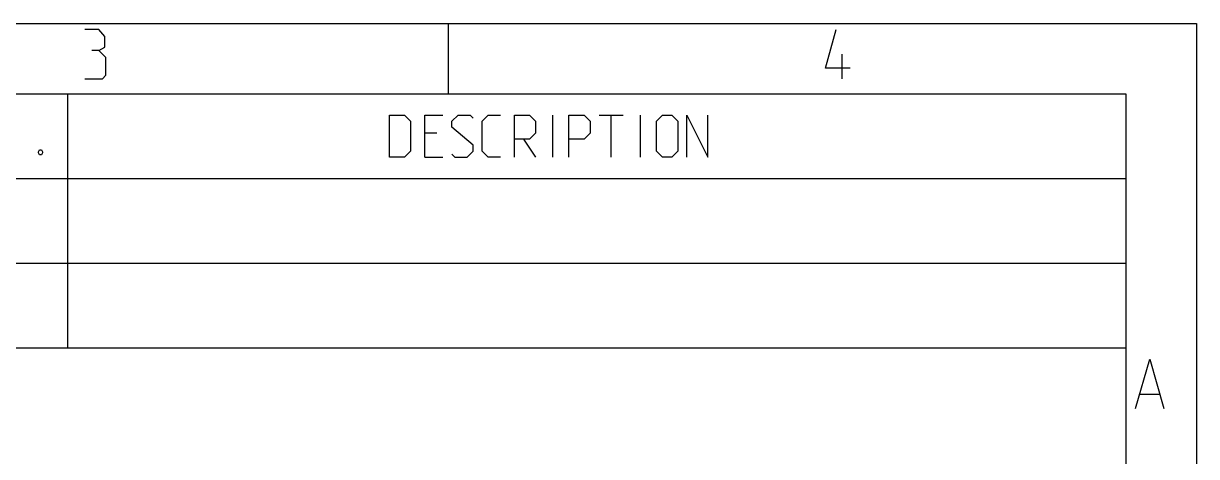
# Model space of a CAD drawing. Header units: millimetres. Extents: x 0 to 210, y 0 to 297.
# Drawn here: x 126.9 to 210, y 266.3 to 297 of the extents above; entities that cross this region are included whole.
import ezdxf

# ---------------------------------------------------------------- set-up
doc = ezdxf.new("R2010")
doc.units = ezdxf.units.MM
doc.header["$LTSCALE"] = 19.36
doc.layers.get('0').update_dxf_attribs({"linetype": 'CONTINUOUS'})

msp = doc.modelspace()

# ---------------------------------------------------------------- linework, layer by layer
at = {"color": 2}
for p, q in [((0, 297), (210, 297)), ((157, 292), (157, 297)), ((210, 297), (210, 0)), ((184.881, 293.073), (184.881, 294.823)), ((105, 292), (205, 292)), ((130, 292), (130, 274)), ((130, 292), (130, 274)), ((205, 292), (205, 274)), ((164.381, 287.502), (164.381, 290.502)), ((167.667, 290.502), (169.381, 290.502)), ((168.524, 287.502), (168.524, 290.502)), ((170.596, 287.502), (170.596, 290.502)), ((156.167, 289.216), (155.31, 289.216)), ((162.31, 288.787), (163.167, 287.502)), ((155.31, 287.502), (156.595, 287.502)), ((105, 286), (205, 286)), ((105, 280), (205, 280)), ((105, 280), (205, 280)), ((105, 274), (205, 274)), ((105, 274), (205, 274)), ((206.013, 270.695), (207.346, 270.695))]:
    msp.add_line(p, q, dxfattribs=at)
at = {"color": 7}
for p, q in [((25, 292), (205, 292)), ((205, 292), (205, 5)), ((105, 286), (205, 286))]:
    msp.add_line(p, q, dxfattribs=at)
at = {"color": 2}
for points in [[(132.215, 295.073), (132.631, 295.323), (132.631, 296.073), (132.215, 296.573), (131.215, 296.573)], [(185.465, 293.823), (183.715, 293.823), (184.465, 296.573)], [(131.215, 293.073), (132.465, 293.073), (132.715, 293.323), (132.715, 294.573), (132.215, 295.073), (131.715, 295.073)], [(152.81, 287.502), (152.81, 290.502), (153.881, 290.502), (154.31, 290.073), (154.31, 287.93), (153.881, 287.502), (152.81, 287.502)], [(155.31, 287.502), (155.31, 290.502), (156.595, 290.502)], [(157.238, 287.716), (157.453, 287.502), (158.31, 287.502), (158.738, 287.93), (158.738, 288.359), (157.238, 289.645), (157.238, 290.073), (157.667, 290.502), (158.524, 290.502), (158.738, 290.287)], [(160.667, 287.502), (159.81, 287.502), (159.381, 287.93), (159.381, 290.073), (159.81, 290.502), (160.667, 290.502)], [(161.667, 287.502), (161.667, 290.502), (162.738, 290.502), (163.167, 290.073), (163.167, 289.216), (162.738, 288.787), (161.667, 288.787)], [(165.524, 287.502), (165.524, 290.502), (166.596, 290.502), (167.024, 290.073), (167.024, 289.216), (166.596, 288.787), (165.524, 288.787)], [(171.738, 287.93), (171.738, 290.073), (172.167, 290.502), (172.81, 290.502), (173.238, 290.073), (173.238, 287.93), (172.81, 287.502), (172.167, 287.502), (171.738, 287.93)], [(173.881, 287.502), (173.881, 290.502), (175.381, 287.502), (175.381, 290.502)], [(128.153, 288.028), (128.225, 287.886), (128.225, 287.814), (128.153, 287.671), (128.01, 287.671), (127.939, 287.814), (127.939, 287.886), (128.01, 288.028), (128.153, 288.028)], [(205.679, 269.695), (206.679, 273.195), (207.679, 269.695)]]:
    msp.add_lwpolyline(points, dxfattribs=at)

doc.saveas('drawing.dxf')
